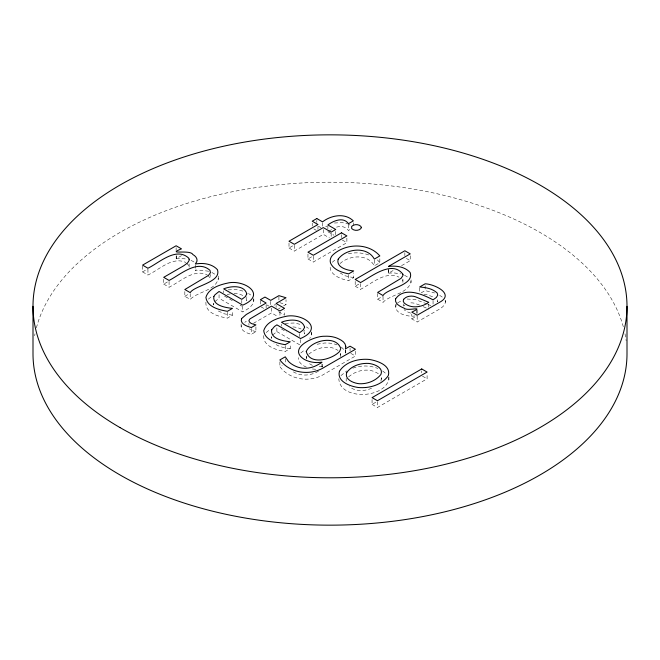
<?xml version="1.0" encoding="UTF-8"?>
<svg xmlns="http://www.w3.org/2000/svg" width="660" height="660" viewBox="0 0 660 660"><rect width="100%" height="100%" fill="white"/><g stroke="black" fill="none" stroke-linecap="round" stroke-linejoin="round"><path stroke-width="0.49" stroke-dasharray="3.3 2.47" d="M189.131 267.217L189.139 262.102M402.905 282.364L402.955 278.173M415.074 315.95C408.251 317.171 392.758 313.657 396.338 304.243M213.84 303.27L213.427 304.978L213.427 302.074M271.656 336.649L271.243 338.357L271.243 335.453M445.417 300.341C446.111 304.615 442.258 307.527 438.991 309.4L417.169 321.998L411.799 318.896L411.799 314.061M388.987 376.959C388.451 398.475 339.875 401.346 338.819 378.749M255.915 326.824L255.915 331.658L251.328 334.307C247.385 333.259 239.753 330.742 241.535 325.429M253.786 298.485C254.801 305.324 247.764 309.078 242.748 311.916L219.062 298.246L219.062 293.411M311.602 331.864L311.602 334.76L309.754 338.514M306.257 358.215L306.892 356.483M380.927 381.2L381.579 376.505M340.213 356.689L340.766 351.326M411.122 279.906C410.487 293.271 390.505 294.327 383.039 302.288L377.668 299.186L377.668 293.387M218.353 276.086C218.773 290.185 197.711 291.308 190.204 299.401L184.833 296.299L184.833 291.464M208.692 271.235L200.516 270.221L195.376 270.765L196.837 268.364M332.26 262.3L336.27 258.877M340.956 375.598L346.846 370.92M214.921 301.579L219.062 298.246M272.737 334.958L276.878 331.625L276.878 326.791M339.999 263.587C349.132 255.139 367.859 253.523 374.327 265.864L379.83 262.688L379.83 257.854M348.62 376.909C356.491 369.847 369.509 367.414 378.477 373.84M300.836 352.968L304.986 349.61M208.362 299.161L212.512 295.771M266.178 332.541L270.328 329.15M308.773 354.222C316.569 347.622 329.076 344.314 338.052 350.476M403.681 306.042L404.877 305.019M244.786 322.377L246.279 321.255M397.675 302.858L401.981 300.366M142.576 266.096L142.576 271.903L147.873 268.843M142.576 271.903L147.947 274.997C159.242 269.841 172.268 256.096 185.881 262.482M176.187 255.799L176.187 258.695L181.492 255.635M163.705 279.262L163.705 284.097L168.902 281.094M163.705 284.097L169.075 287.199C180.353 281.771 193.471 268.587 207.141 274.758M184.833 296.299L189.206 293.766M288.998 243.16L288.998 247.995L294.261 244.959M325.644 226.834L327.203 225.943M288.998 247.995L294.335 251.08L323.293 234.358L329.406 237.889M328.738 231.214L332.195 229.218M336.517 227.131C340.634 225.745 345.988 226.603 348.48 230.447L350.097 229.515M307.964 254.108L307.964 258.943L312.378 256.393M307.964 258.943L313.335 262.045L346.879 242.682L346.879 237.847M205.912 302.164C205.103 313.087 218.864 316.734 227.411 318.079L232.46 315.166L232.46 310.332M273.991 305.258L275.632 304.318M253.465 323.317L271.507 312.898L278.264 316.8M278.57 308.822L280.228 307.865M283.536 305.951L286.019 304.524L286.019 299.689M330.206 267.3A21.747 12.556 0 0 0 330.536 269.858C333.655 276.713 341.814 279.188 348.612 280.64L353.727 277.687L353.727 272.852M355.195 281.383L355.195 286.217L359.634 283.66M355.195 286.217L360.566 289.319C371.935 283.594 385.151 270.683 398.986 277.15M388.542 269.296L388.542 273.166L393.748 270.163M401.552 265.658L410.231 260.65L410.231 255.816M263.728 335.544C262.919 346.467 276.68 350.113 285.227 351.458L290.276 348.546L290.276 343.712M377.668 299.186L382.94 296.142M355.426 351.219L355.426 356.053L324.572 373.873C310.571 382.973 290.012 380.234 279.889 366.688L282.191 365.359M421.204 292.85L425.131 290.582L434.577 292.974M411.799 318.896L417.037 315.868M372.067 399.564L372.067 404.398L376.497 401.833M372.067 404.398L377.438 407.492L427.094 378.823L427.094 373.989M318.475 371.184C311.8 375.21 303.278 376.439 296.035 373.197A26.689 15.411 0 0 1 291.274 370.582M371.58 388.212C364.6 391.421 355.773 391.594 349.429 386.851M352.885 368.164C360.863 365.137 369.947 365.318 377.866 368.445M227.081 294.558L230.546 293.824M317.138 344.239L324.357 343.035A18.662 10.774 0 0 1 336.955 344.85M348.406 253.762C355.41 252.161 362.885 252.664 369.592 255.247M334.422 223.014L342.317 222.593L347.647 223.905M322.591 366.49L317.699 366.605M228.228 289.847L236.412 289.641L244.39 291.398M285.128 323.309L294.228 323.021L302.206 324.778M176.187 258.695L180.972 258.382L187.25 259.149M388.542 273.166L393.591 272.869L400.612 273.809M407.088 299.021L415.486 299.558L426.888 303.93M312.403 368.998L317.048 369.369M234.061 293.436L239.044 293.964L243.235 295.597M292.875 326.923L296.86 327.335L301.051 328.977M232.46 315.166L224.68 313.912L216.843 310.315M290.276 348.546C284.518 348.092 278.611 346.739 273.925 343.2M353.727 277.687L344.899 275.748L340.296 273.05M255.915 331.658L251.295 330.28L249.381 328.754M423.951 294.17L427.903 294.962L433.892 297.305M279.799 302.684L286.019 304.524M410.677 313.129L406.329 311.421L404.093 309.688M419.562 305.068L415.561 303.6A7.557 4.364 0 0 0 408.812 303.121M427.771 304.318L431.293 305.852M423.241 306.685L428.769 309.103M211.901 272.481L215.845 274.808M191.02 260.452L192.827 261.269A13.728 7.928 0 0 1 195.566 263.406M404.53 275.245L408.474 277.588M306.471 367.15C302.544 365.582 297.99 362.423 298.46 357.646M312.411 365.409L308.154 362.942M348.439 224.293L350.023 225.052M406.387 258.431L410.231 260.65M318.442 226.264L320.9 227.684M327.88 231.709L333.993 235.24M342.276 240.025L346.879 242.682M313.855 228.913L316.313 230.332M422.491 376.167L427.094 378.823M266.599 304.772L269.074 306.199M278.627 311.718L284.542 315.134L284.542 310.299M350.823 353.397L355.426 356.053M261.195 306.95L263.662 308.368M224.54 296.15L232.303 300.63M240.067 305.118L241.791 306.108M281.498 329.035L286.671 332.021M276.878 331.625L300.556 345.296M439.675 295.35L442.249 297.066M382.709 370.986L386.851 374.377M306.38 326.906L308.509 328.366M248.564 293.527L250.693 294.987M341.36 347.127L345.197 350.815L345.79 353.116L345.79 350.221M207.85 275.344L210.515 278.322L210.515 274.453M186.557 263.051L189.139 265.972M377.421 259.883L379.83 262.688M303.905 331.37L304.606 334.018L304.606 330.149M246.089 297.99L246.79 300.638L246.79 296.769M402.435 279.823L402.955 281.069M437.184 299.747L437.745 301.925L437.745 299.021M445.12 300.523L445.417 302.28M340.576 353.644L340.766 355.195M388.699 377.355L388.987 379.855M411.023 281.028L411.122 282.81M311.471 332.541L311.602 334.76M253.654 299.161L253.786 301.381M218.287 278.19L218.353 279.947M381.521 377.644L381.579 379.401M433.059 300.82L433.059 304.689M428.769 304.268L428.769 307.164M425.131 285.747L425.131 290.582M421.724 370.887L421.724 372.826M419.628 287.958L419.628 292.792M417.169 316.198L417.169 321.998M417.037 310.068L417.037 313.937M416.914 309.994L416.914 313.863M404.852 252.714L404.852 255.61M403.219 303.963L403.219 305.902M395.373 304.351L395.373 307.255M388.674 269.379L388.674 273.24M383.039 296.488L383.039 302.288M377.438 401.692L377.438 407.492M374.327 260.065L374.327 265.864M360.566 283.519L360.566 289.319M353.331 222.816L353.331 225.712M350.056 348.117L350.056 351.021M348.612 274.832L348.612 280.64M348.48 224.648L348.48 230.447M346.186 378.271L346.186 381.175M345.403 349.841L345.403 352.737M345.271 349.767L345.271 352.663M341.509 234.745L341.509 237.649M335.742 231.421L335.742 235.282M331.155 233.096L331.155 236.965M327.88 225.91L327.88 228.814M323.293 229.523L323.293 234.358M322.542 222.833L322.542 226.693M322.146 364.237L322.146 367.133M322.014 364.155L322.014 367.059M317.955 226.446L317.955 229.342M316.808 220.489L316.808 222.42M313.335 256.245L313.335 262.045M312.221 223.138L312.221 226.034M306.248 356.037L306.248 358.941M300.556 339.496L300.556 344.33M299.607 333.688L299.607 336.592M294.335 245.281L294.335 251.08M285.227 345.659L285.227 351.458M285.26 358.751L285.26 362.62M281.498 324.2L281.498 326.131M279.955 311.982L279.955 315.843M279.889 361.853L279.889 366.688M278.908 296.62L278.908 300.49M276.094 305.415L276.094 307.354M271.507 308.063L271.507 312.898M270.715 301.348L270.715 305.217M266.128 304.961L266.128 307.865M260.37 300.671L260.37 304.54M251.328 328.507L251.328 334.307M248.935 323.383L248.935 325.322M242.748 306.116L242.748 311.916M241.791 300.308L241.791 303.212M241.114 323.887L241.114 326.783M227.411 312.279L227.411 318.079M223.682 290.821L223.682 292.751M195.376 264.965L195.376 270.765M190.204 293.593L190.204 299.401M176.311 255.874L176.311 258.778M176.121 247.698L176.121 250.602M169.075 281.399L169.075 287.199M147.947 269.197L147.947 274.997M34.625 335.783A297 171.468 0 0 1 35.005 333.795M36.399 327.83A297 171.468 0 0 1 330 182.218A297 171.468 0 0 1 623.601 327.83M624.995 333.795A297 171.468 0 0 1 626.159 340.774"/><path stroke-width="0.99" d="M627 306.314L627 353.686A297 171.468 0 0 1 330 525.154A297 171.468 0 0 1 33 353.686L33 306.314M306.257 351.442C309.829 365.838 332.326 359.411 339.661 351.409L340.766 348.43C335.973 334.62 311.297 340.354 306.257 351.442M189.139 259.198L189.131 260.444L187.473 263.06L183.62 265.832L163.705 277.332L169.075 280.434C180.155 274.882 197.315 258.967 209.995 270.352L210.433 272.762L208.461 275.393L184.833 289.525L190.204 292.627C194.263 285.582 221.62 282.348 217.453 269.709C212.025 263.645 202.999 262.688 195.376 264L196.837 261.591A13.728 7.928 0 0 0 192.827 254.504C190.286 249.216 165.668 255.131 181.492 248.87L176.121 245.767L142.576 265.13L147.947 268.232C159.035 262.936 175.964 246.551 188.603 258.002L189.139 259.198M402.955 274.304L402.905 275.599L401.09 278.338L377.668 292.421L383.039 295.523C386.991 288.519 414.703 285.186 410.14 272.514C404.811 266.541 396.033 265.543 388.542 266.401L410.231 253.877L404.852 250.775L355.195 279.452L360.566 282.546C370.829 277.051 392.057 259.471 402.955 274.304M395.571 298.947C394.531 303.947 400.405 306.62 404.143 308.179C407.368 311.726 425.725 305.316 411.799 312.13L417.169 315.233L438.991 302.635C455.796 294.17 434.247 284.023 425.131 283.816L419.628 286.993C425.799 287.455 432.523 288.568 437.184 292.982L437.745 295.152L436.367 297.445L433.059 299.854C422.631 294.277 404.275 286.291 395.571 298.947M345.79 346.351L345.403 348.876L350.056 346.186L355.426 349.288L324.572 367.1C310.571 376.2 290.012 373.469 279.889 359.914L285.26 356.812L288.436 361.375A26.689 15.411 0 0 0 296.035 366.432C303.278 369.674 311.8 368.445 318.475 364.419C324.802 360.987 321.766 362.464 317.048 362.604C312.518 362.538 308.038 361.482 304.062 359.271C286.927 348.133 314.3 335.957 324.357 336.27A18.662 10.774 0 0 1 336.955 338.085C340.609 339.735 345.279 341.847 345.79 346.351M339.421 371.324C336.674 381.695 350.411 386.43 358.421 387.519C369.303 388.468 381.925 385.044 388.295 375.614C391.289 365.252 377.116 360.698 369.253 359.452C358.446 358.438 345.518 361.697 339.421 371.324M213.84 296.505C212.462 305.671 225.761 307.651 232.46 308.401L227.411 311.314C219.301 309.928 207.042 307.015 205.912 297.33C208.593 288.453 219.071 284.889 227.312 283.165C243.218 278.949 267.976 294.178 242.748 305.151L219.062 291.472L214.921 294.814L213.84 296.505M271.656 329.885C270.278 339.042 283.577 341.03 290.276 341.781L285.227 344.693C277.117 343.307 264.858 340.387 263.728 330.709C266.409 321.832 276.887 318.268 285.128 316.544C301.034 312.328 325.792 327.558 300.556 338.53L276.878 324.852L274.469 326.518L271.656 329.885M403.681 299.277L403.219 301.067L404.093 302.915C410.965 309.07 421.757 307.337 428.769 302.329L415.561 296.827A7.557 4.364 0 0 0 405.479 297.734L403.681 299.277M338.159 259.223C335.808 267.539 347.713 270.451 353.727 270.922L348.612 273.867C341.814 272.423 333.655 269.948 330.536 263.084A21.747 12.556 0 0 1 332.26 255.535C344.57 243.251 368.173 242.311 379.83 255.923L374.327 259.099C367.397 246.056 346.071 248.209 338.159 259.223M346.731 372.553C344.248 379.607 353.76 383.204 359.263 383.732C367.29 384.128 375.928 380.845 380.927 374.435C383.815 367.422 373.824 363.891 368.453 363.412C360.484 363 351.458 365.805 346.731 372.553M241.535 318.664C239.753 323.977 247.385 326.486 251.328 327.541L255.915 324.893L251.295 323.515L249.381 321.989L248.935 320.488L250 318.879L271.507 306.133L279.955 311.009L284.542 308.36L276.094 303.484L286.019 297.751L278.908 295.655L270.715 300.382L264.957 297.058L260.37 299.706L266.128 303.031L246.279 314.49L241.535 318.664M361.259 227.477L360.904 228.575C358.52 230.967 354.082 230.926 351.681 228.575L351.648 226.413C354.04 224.029 358.471 224.004 360.863 226.388L361.259 227.477M246.79 293.865L245.355 296.62L241.791 299.343L223.682 288.882C230.653 285.896 244.365 284.74 246.79 293.865M304.606 327.245L303.171 330L299.607 332.722L281.498 322.262C288.469 319.275 302.173 318.12 304.606 327.245M316.808 218.551L312.221 221.199L317.955 224.507L288.998 241.23L294.335 244.307L323.293 227.593L331.155 232.13L335.742 229.482L327.88 224.945C333.49 220.729 343.398 216.521 348.48 223.674L353.331 220.877C344.916 212.652 331.13 215.201 322.542 221.859L316.808 218.551M341.509 232.815L307.964 252.178L313.335 255.28L346.879 235.917L341.509 232.815M421.724 368.957L372.067 397.625L377.438 400.727L427.094 372.058L421.724 368.957M119.988 427.564A297 171.468 0 0 0 616.877 350.691A297 171.468 0 0 0 253.135 140.687A297 171.468 0 0 0 119.988 427.564"/></g></svg>
